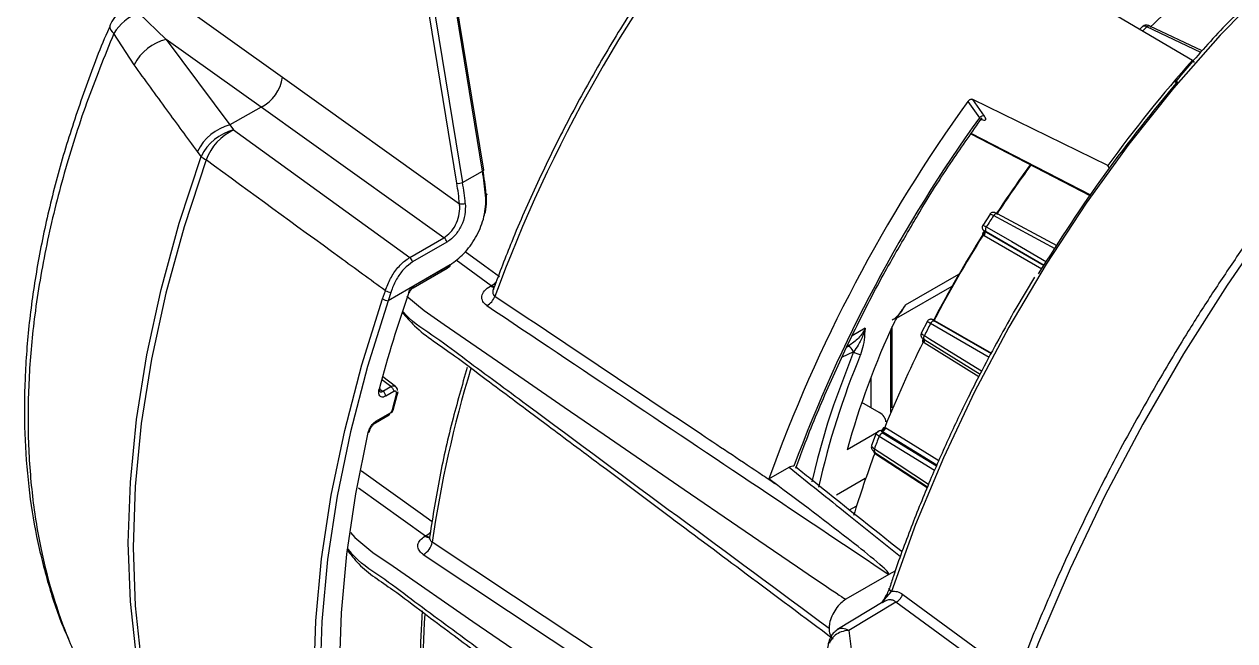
# Model space of a CAD drawing. Extents: x 7 to 113, y 1 to 87.
# Drawn here: x 9.89 to 12.943, y 71.233 to 72.787 of the extents above; entities that cross this region are included whole.
import ezdxf

# ---------------------------------------------------------------- set-up
doc = ezdxf.new("R2010")
doc.units = 0
doc.header["$MEASUREMENT"] = 0
doc.layers.add('OBJECT', color=7, linetype='CONTINUOUS')

msp = doc.modelspace()

# ---------------------------------------------------------------- linework, layer by layer
at = {"layer": 'OBJECT'}
for p, q in [((11.0461, 72.4173), (10.8615, 73.546)), ((11.0494, 72.4195), (10.8649, 73.5483)), ((10.9815, 72.3863), (10.7969, 73.5151)), ((10.8113, 73.517), (10.9958, 72.3883)), ((10.2169, 72.8857), (10.5415, 72.6539)), ((12.5147, 72.8861), (12.8366, 72.6968)), ((10.1784, 72.8161), (10.2486, 72.7491)), ((12.7104, 72.7814), (12.7038, 72.7749)), ((12.8575, 72.7161), (12.7217, 72.7803)), ((12.8612, 72.7201), (12.7292, 72.7826)), ((10.1676, 72.6851), (10.1165, 72.7642)), ((10.2486, 72.7491), (10.4093, 72.5333)), ((10.4876, 72.5785), (10.2486, 72.7491)), ((12.8366, 72.6968), (12.8409, 72.6907)), ((10.5415, 72.6539), (10.9882, 72.3349)), ((12.6227, 72.4308), (12.2825, 72.5973)), ((12.3121, 72.5553), (12.2825, 72.5973)), ((10.4876, 72.5785), (10.4093, 72.5333)), ((10.949, 72.249), (10.4876, 72.5785)), ((12.2701, 72.5928), (12.2991, 72.5516)), ((10.4093, 72.5333), (10.4186, 72.5211)), ((10.4186, 72.5211), (10.8626, 72.1991)), ((12.2779, 72.511), (12.5796, 72.355)), ((12.5803, 72.3561), (12.2786, 72.512)), ((10.3365, 72.4541), (10.3273, 72.4665)), ((10.9958, 72.3883), (11.0461, 72.4173)), ((12.6275, 72.4241), (12.6227, 72.4308)), ((12.326, 72.3088), (12.3075, 72.2803)), ((12.4903, 72.2211), (12.335, 72.3048)), ((12.4952, 72.2285), (12.3451, 72.3094)), ((12.3096, 72.2675), (12.31, 72.2671)), ((12.3097, 72.2633), (12.3102, 72.2642)), ((12.31, 72.2671), (12.3099, 72.2672)), ((12.31, 72.2671), (12.311, 72.2664)), ((12.311, 72.2664), (12.4622, 72.179)), ((12.4626, 72.1795), (12.3166, 72.2639)), ((10.8626, 72.1991), (10.949, 72.249)), ((10.9561, 72.2379), (10.8697, 72.188)), ((12.3111, 72.2541), (12.3088, 72.2558)), ((12.4563, 72.1701), (12.3111, 72.2541)), ((10.9647, 72.1805), (10.8085, 72.0904)), ((10.8709, 72.1229), (10.9573, 72.1728)), ((10.873, 72.1275), (10.9594, 72.1773)), ((10.9796, 72.1931), (11.0682, 72.1286)), ((12.1129, 72.0796), (12.2476, 72.1574)), ((12.4383, 72.1497), (12.391, 72.0708)), ((10.7943, 72.0949), (10.8011, 72.1156)), ((10.8153, 72.1114), (10.8085, 72.0904)), ((11.0682, 72.1286), (11.0662, 72.1274)), ((11.0735, 72.1214), (11.0734, 72.1202)), ((12.0903, 72.0463), (12.2303, 72.1271)), ((12.0115, 72.0211), (11.9784, 72.002)), ((12.0751, 72.0156), (12.0751, 71.8098)), ((12.0795, 71.8202), (12.0795, 72.0252)), ((12.1679, 72.0386), (12.1524, 72.0083)), ((12.3235, 71.9476), (12.1759, 72.0326)), ((12.1854, 72.041), (12.1841, 72.0416)), ((12.1847, 72.0413), (12.1841, 72.0416)), ((12.186, 72.0407), (12.1847, 72.0413)), ((12.1852, 72.0411), (12.186, 72.0407)), ((12.186, 72.0407), (12.3293, 71.9581)), ((12.1867, 72.0388), (12.3286, 71.957)), ((12.1595, 71.9841), (12.1571, 71.9859)), ((12.2975, 71.8989), (12.1595, 71.9841)), ((12.1615, 71.9915), (12.3008, 71.9055)), ((11.9537, 71.9489), (11.981, 71.9612)), ((11.9655, 71.9742), (11.972, 71.978)), ((11.981, 71.9612), (11.9816, 71.9615)), ((10.8267, 71.8738), (10.7948, 71.8984)), ((12.0257, 71.8976), (12.0257, 71.8204)), ((10.7876, 71.8677), (10.7951, 71.8622)), ((10.8152, 71.8738), (10.7918, 71.8918)), ((10.7951, 71.8622), (10.8152, 71.8738)), ((10.822, 71.8182), (10.8331, 71.8619)), ((10.8223, 71.8616), (10.8021, 71.8499)), ((10.8193, 71.8165), (10.829, 71.8546)), ((12.0464, 71.8085), (12.0025, 71.8338)), ((10.7765, 71.7828), (10.8111, 71.8027)), ((10.7786, 71.7873), (10.8126, 71.807)), ((10.7764, 71.7827), (10.7765, 71.7828)), ((12.0606, 71.771), (12.0632, 71.7698)), ((12.0457, 71.7608), (11.9658, 71.7147)), ((12.0392, 71.7562), (12.0271, 71.7251)), ((12.186, 71.6624), (12.0463, 71.7483)), ((12.0527, 71.7618), (12.0517, 71.7625)), ((12.192, 71.6762), (12.0527, 71.7618)), ((12.0555, 71.7668), (12.0552, 71.7661)), ((12.0568, 71.7563), (12.191, 71.6738)), ((12.0375, 71.7036), (12.0352, 71.7055)), ((12.0358, 71.7081), (12.1684, 71.6212)), ((12.1673, 71.6186), (12.0375, 71.7036)), ((11.7683, 71.641), (11.8194, 71.6705)), ((10.7334, 71.6188), (10.9028, 71.4978)), ((11.7907, 71.6244), (11.7683, 71.641)), ((11.9391, 71.6013), (12.0115, 71.643)), ((11.9716, 71.563), (11.9882, 71.5726)), ((10.9028, 71.4978), (10.901, 71.4967)), ((10.8969, 71.4505), (11.9149, 70.775)), ((12.0873, 71.4098), (12.0709, 71.4003)), ((12.0709, 71.4003), (11.9626, 71.3378)), ((12.0588, 71.3362), (12.0774, 71.3577)), ((12.1061, 71.3502), (12.3929, 71.1402)), ((12.0609, 71.3338), (11.94, 71.2605)), ((12.0887, 71.3308), (11.9696, 71.2595)), ((12.057, 71.3363), (12.0525, 71.3287)), ((12.0535, 71.3293), (12.0588, 71.3362)), ((12.0629, 71.3343), (12.0536, 71.3292)), ((12.3831, 71.1149), (12.0887, 71.3308)), ((11.9696, 71.2595), (11.9694, 71.2595)), ((11.9696, 71.2595), (12.0434, 70.6852))]:
    msp.add_line(p, q, dxfattribs=at)
at = {"layer": 'OBJECT', "flags": 128}
for points in [[(14.1193, 73.36), (13.9752, 73.26), (13.8323, 73.1494), (13.6914, 73.0288), (13.5532, 72.8988), (13.4183, 72.7599), (13.2873, 72.6128), (13.1608, 72.4582), (13.0394, 72.2967), (12.9236, 72.1292), (12.8141, 71.9564), (12.7113, 71.7791), (12.6157, 71.5982), (12.5278, 71.4144), (12.4478, 71.2287), (12.3763, 71.0419), (12.3136, 70.8548), (12.2599, 70.6684)], [(13.411, 73.1992), (13.2814, 73.1048), (13.1536, 72.9995), (13.0283, 72.8841), (12.9064, 72.7593), (12.7887, 72.6258), (12.6758, 72.4846), (12.5685, 72.3365), (12.4675, 72.1824), (12.3734, 72.0233), (12.2868, 71.8603), (12.2083, 71.6943), (12.1384, 71.5264), (12.0774, 71.3577)], [(10.3365, 70.7175), (10.2811, 70.8216), (10.2354, 70.936), (10.1994, 71.0598), (10.1736, 71.1922), (10.1581, 71.3326), (10.1529, 71.4798), (10.1581, 71.6331), (10.1736, 71.7913), (10.1994, 71.9536), (10.2354, 72.1189), (10.2811, 72.2861), (10.3365, 72.4541)], [(10.3489, 72.4451), (10.2934, 72.2766), (10.2475, 72.109), (10.2115, 71.9434), (10.1857, 71.7807), (10.1701, 71.6221), (10.1649, 71.4685), (10.1701, 71.3209), (10.1857, 71.1802), (10.2115, 71.0475), (10.2475, 70.9234), (10.2934, 70.8088), (10.3489, 70.7044)], [(11.0494, 72.4195), (11.0494, 72.4192), (11.049, 72.4187), (11.0483, 72.4183), (11.0473, 72.4178), (11.0461, 72.4173)], [(11.0549, 72.3604), (11.0559, 72.36), (11.0566, 72.3595), (11.0569, 72.359), (11.057, 72.3584), (11.0567, 72.3578), (11.056, 72.3572), (11.0551, 72.3566), (11.0539, 72.3561)], [(12.3451, 72.3094), (12.3446, 72.3096), (12.3433, 72.3099), (12.3419, 72.3099), (12.3404, 72.3095), (12.3389, 72.3088), (12.3375, 72.3077), (12.3362, 72.3063), (12.335, 72.3048)], [(12.3166, 72.2764), (12.3294, 72.269), (12.3806, 72.2393), (12.4686, 72.1885)], [(11.0888, 72.1506), (11.0522, 72.1772), (11.0022, 72.2135)], [(11.0682, 72.1286), (11.0722, 72.1268), (11.0748, 72.1261)], [(10.7943, 70.3682), (10.742, 70.4741), (10.6987, 70.5895), (10.6648, 70.7137), (10.6405, 70.8459), (10.6258, 70.9854), (10.621, 71.1315), (10.6258, 71.2832), (10.6405, 71.4396), (10.6648, 71.6), (10.6987, 71.7632), (10.742, 71.9286), (10.7943, 72.0949)], [(10.8085, 72.0904), (10.7564, 71.9247), (10.7134, 71.7601), (10.6796, 71.5975), (10.6554, 71.4378), (10.6408, 71.282), (10.6359, 71.1309), (10.6408, 70.9855), (10.6554, 70.8466), (10.6796, 70.7149), (10.7134, 70.5912), (10.7564, 70.4763), (10.8085, 70.3708)], [(10.8549, 72.1016), (10.8988, 72.0658), (10.9497, 72.0308), (11.1511, 71.8918), (11.2519, 71.8224), (11.3528, 71.753), (11.5547, 71.6143), (11.6896, 71.5219), (11.7798, 71.4604), (11.8401, 71.4194), (11.8804, 71.3921), (11.9074, 71.3739), (11.9255, 71.3618), (11.9376, 71.3537), (11.9457, 71.3483), (11.9512, 71.3448), (11.9549, 71.3424), (11.9573, 71.3408), (11.959, 71.3398), (11.9601, 71.3391), (11.9609, 71.3387), (11.9614, 71.3384), (11.9618, 71.3382), (11.962, 71.338), (11.9622, 71.338), (11.9623, 71.3379), (11.9624, 71.3379), (11.9625, 71.3378), (11.9625, 71.3378), (11.9625, 71.3378), (11.9626, 71.3378), (11.9626, 71.3378), (11.9626, 71.3378), (11.9626, 71.3378), (11.9626, 71.3378)], [(12.1615, 71.9915), (12.1611, 71.9917), (12.1602, 71.9927), (12.1595, 71.994), (12.1591, 71.9954), (12.159, 71.9971), (12.1592, 71.9989), (12.1597, 72.0007), (12.1605, 72.0025)], [(12.1605, 72.0025), (12.1731, 71.9947), (12.2235, 71.9636), (12.3048, 71.9134)], [(11.9816, 71.9615), (11.9311, 71.8271), (11.9164, 71.7816)], [(11.981, 71.9612), (11.9797, 71.9645), (11.9781, 71.9677), (11.9762, 71.9705), (11.9741, 71.9728), (11.972, 71.9745), (11.97, 71.9755), (11.9681, 71.9757), (11.968, 71.9757)], [(11.9164, 71.7816), (11.891, 71.6929), (11.8767, 71.6342)], [(10.7581, 70.6448), (10.7266, 70.7631), (10.704, 70.8888), (10.6903, 71.0212), (10.6858, 71.1597), (10.6903, 71.3035), (10.704, 71.4517), (10.7266, 71.6035), (10.7581, 71.7582)], [(12.0632, 71.7698), (12.0758, 71.762), (12.1263, 71.7309), (12.197, 71.6874)], [(12.0343, 71.7174), (12.0468, 71.7092), (12.0966, 71.6765), (12.171, 71.6278)], [(12.0352, 71.7055), (12.0359, 71.7071), (12.0362, 71.708)], [(12.0375, 71.7036), (12.0381, 71.7054), (12.0383, 71.7066)], [(10.9191, 71.5334), (10.8888, 71.555), (10.7408, 71.6607), (10.7404, 71.661)], [(10.7136, 71.5058), (10.7242, 71.4932), (10.7698, 71.456), (10.8207, 71.421), (11.0221, 71.282), (11.1229, 71.2126)], [(11.9359, 70.8072), (11.8972, 70.8329), (11.7427, 70.9354), (11.1244, 71.3457), (10.9192, 71.4819)], [(12.0774, 71.3577), (12.0749, 71.3595), (12.0731, 71.3613), (12.0719, 71.3629), (12.0716, 71.3643), (12.072, 71.3654)], [(12.0582, 71.3345), (12.058, 71.3347), (12.0574, 71.3355), (12.0571, 71.336), (12.057, 71.3364), (12.0573, 71.3365), (12.0579, 71.3365), (12.0588, 71.3362)]]:
    msp.add_lwpolyline(points, dxfattribs=at)
at = {"layer": 'OBJECT'}
for centre, radius, start, end in [((14.554, 70.8224), 3.7045, 141.0762, 159.8067), ((14.3608, 71.1039), 2.3383, 128.9012, 134.226), ((10.1983, 72.7446), 0.1, 129.943, 156.8526), ((10.2261, 72.6965), 0.1288, 111.711, 148.2884), ((10.1281, 72.7826), 0.0218, 176.5824, 237.8389), ((14.5468, 70.9282), 2.6002, 134.5792, 134.8913), ((12.727, 72.7762), 0.00675, 71.3803, 142.1048), ((10.2796, 72.6266), 0.1264, 104.2096, 152.4362), ((15.635, 70.2283), 3.7316, 138.5845, 143.8264), ((10.444, 72.6666), 0.0984, 296.3087, 352.5432), ((15.4042, 70.3322), 3.8643, 144.1964, 160.2026), ((10.4408, 72.411), 0.1263, 104.4031, 153.9105), ((15.3301, 70.3748), 3.7317, 144.315, 159.6388), ((12.3079, 72.5451), 0.0109, 67.7255, 143.7533), ((10.45, 72.3987), 0.1263, 104.4129, 153.9876), ((10.4808, 72.3941), 0.1414, 116.111, 158.8546), ((10.4134, 72.5466), 0.1203, 230.2488, 237.566), ((14.8572, 70.6511), 3.0115, 143.7279, 146.6231), ((14.8393, 70.6617), 2.9922, 143.6922, 146.5538), ((10.9837, 72.4238), 0.0376, 266.5587, 288.772), ((10.9938, 72.3617), 0.0274, 258.2472, 289.2003), ((14.9339, 70.6039), 3.1061, 146.7962, 147.4205), ((12.303, 72.2622), 0.00856, 311.9887, 35.566), ((12.3039, 72.2602), 0.00942, 319.5156, 41.4047), ((12.3238, 72.2702), 0.00946, 139.0838, 221.2898), ((10.9407, 72.2358), 0.0156, 7.5446, 57.7656), ((14.8928, 70.6265), 3.0562, 147.7596, 152.4446), ((14.9091, 70.6171), 3.0736, 147.7815, 152.4002), ((10.8543, 72.186), 0.0156, 7.5446, 57.7656), ((10.9544, 72.1768), 0.00495, 305.1483, 6.1693), ((10.96, 72.1798), 0.00468, 308.5006, 8.5888), ((11.0518, 72.1636), 0.0387, 295.0731, 319.2424), ((14.1526, 70.9654), 3.486, 160.8131, 165.0007), ((10.818, 72.1462), 0.0349, 241.0626, 265.5812), ((10.8608, 72.1133), 0.00224, 255.0283, 323.5983), ((10.8681, 72.1269), 0.00491, 303.9241, 6.3264), ((11.0756, 72.1428), 0.0181, 238.4683, 270.4633), ((10.8103, 72.1209), 0.0306, 238.2963, 266.5653), ((11.0368, 72.1164), 0.0432, 298.0508, 339.3436), ((13.8804, 71.1901), 1.9851, 154.7328, 164.6775), ((14.9323, 70.6026), 3.1053, 152.5796, 153.2041), ((12.1848, 72.0295), 0.00946, 78.705, 160.9162), ((14.8266, 70.6578), 2.9816, 153.549, 158.0771), ((12.1495, 71.9917), 0.00961, 322.7155, 9.6875), ((12.1491, 71.9897), 0.0118, 331.6906, 6.6216), ((13.8387, 71.1872), 1.9927, 157.3448, 167.4493), ((12.013, 72.019), 0.0655, 241.3316, 258.373), ((13.8326, 71.0629), 2.9433, 163.0749, 171.8161), ((10.7855, 71.8704), 0.00275, 267.3544, 334.4478), ((10.7868, 71.8492), 0.0154, 2.6031, 57.3978), ((10.7737, 71.7868), 0.00493, 305.0111, 6.3066), ((12.0506, 71.7726), 0.0101, 276.181, 350.9613), ((10.758, 71.7612), 0.003, 272.2018, 339.4546), ((14.766, 70.6753), 2.9237, 158.4694, 159.1194), ((12.0569, 71.7453), 0.0111, 90.6766, 163.9547), ((12.0526, 71.7729), 0.011, 270.603, 343.547), ((12.0411, 71.7137), 0.00774, 151.5588, 226.7033), ((14.6164, 70.7394), 2.7561, 159.4789, 162.9265), ((10.9099, 71.5104), 0.0163, 236.8528, 279.7061), ((10.8861, 71.5327), 0.0387, 295.5238, 317.6366), ((10.9122, 71.513), 0.0179, 238.3715, 271.6626), ((10.8764, 71.4887), 0.0434, 298.2864, 350.9998), ((12.0474, 71.339), 0.0117, 312.9903, 346.2661), ((12.9014, 71.1643), 2.0055, 176.1154, 185.8767)]:
    msp.add_arc(centre, radius, start, end, dxfattribs=at)
for centre, major_axis, ratio, start_param, end_param in [((10.7431, 72.4608), (-0.1597, 0.4813), 0.560728, 4.312922, 4.439386), ((10.7509, 72.4634), (-0.1547, 0.4726), 0.560082, 4.31505, 4.441514), ((10.685, 72.4293), (-0.1547, 0.4726), 0.560082, 4.333255, 4.441514), ((10.6929, 72.4318), (-0.1597, 0.4813), 0.560728, 4.331127, 4.439386), ((10.9591, 72.2997), (0.076, 0.1298), 0.57857, 3.935175, 3.984778), ((12.0033, 71.7844), (0.06, 0.0009), 0.567125, 6.274759, 7.042704)]:
    msp.add_ellipse(centre, major_axis=major_axis, ratio=ratio, start_param=start_param, end_param=end_param, dxfattribs=at)
for points, knots in [([(14.0928, 73.3591), (14.0544, 73.3334), (13.9733, 73.2791), (13.8508, 73.1862), (13.7257, 73.083), (13.6029, 72.9724), (13.4829, 72.8553), (13.3663, 72.7322), (13.254, 72.6044), (13.1471, 72.4735), (13.0464, 72.3411), (12.9604, 72.22), (12.8874, 72.1108), (12.8158, 71.9989), (12.768, 71.9177), (12.7396, 71.8695)], [0, 0, 0, 0, 0.075842, 0.160131, 0.244259, 0.328172, 0.411785, 0.494955, 0.577411, 0.6586, 0.737157, 0.81373, 0.868143, 0.921735, 1, 1, 1, 1]), ([(13.4007, 73.1984), (13.388, 73.19), (13.338, 73.157), (13.2517, 73.0909), (13.1426, 73.0007), (13.0358, 72.903), (12.9323, 72.799), (12.8508, 72.7112), (12.8051, 72.6565), (12.7916, 72.6403)], [0, 0, 0, 0, 0.059807, 0.234875, 0.409495, 0.583472, 0.756468, 0.927849, 1, 1, 1, 1]), ([(11.661, 73.1525), (11.6434, 73.1305), (11.5923, 73.0665), (11.5114, 72.956), (11.4203, 72.8199), (11.335, 72.6793), (11.256, 72.5351), (11.1838, 72.3881), (11.1228, 72.2499), (11.089, 72.1606), (11.0742, 72.1213)], [0, 0, 0, 0, 0.072016, 0.208756, 0.345507, 0.48225, 0.618993, 0.755739, 0.892496, 1, 1, 1, 1]), ([(10.1071, 72.7836), (10.1048, 72.7785), (10.0806, 72.725), (10.0422, 72.6216), (9.9928, 72.4743), (9.9531, 72.3268), (9.9225, 72.1801), (9.9017, 72.0353), (9.8908, 71.8933), (9.8902, 71.7552), (9.9001, 71.6222), (9.92, 71.495), (9.9506, 71.3748), (9.9782, 71.289), (9.9985, 71.2458), (10.0021, 71.2381)], [0, 0, 0, 0, 0.0092348, 0.0969086, 0.1850758, 0.2736651, 0.3625752, 0.4516822, 0.5408069, 0.6298028, 0.7184826, 0.8060232, 0.8934092, 0.9810852, 1, 1, 1, 1]), ([(12.7292, 72.7825), (12.729, 72.7826), (12.7261, 72.7843), (12.7214, 72.7852), (12.7146, 72.7846), (12.7115, 72.7822), (12.7102, 72.7811)], [0, 0, 0, 0, 0.03875, 0.456447, 0.759359, 1, 1, 1, 1]), ([(12.7217, 72.7803), (12.721, 72.7806), (12.7181, 72.7819), (12.7139, 72.7827), (12.7106, 72.7824), (12.7102, 72.7812), (12.7102, 72.7811)], [0, 0, 0, 0, 0.1267926, 0.5569888, 0.9871614, 1, 1, 1, 1]), ([(10.1165, 72.7642), (10.0927, 72.7055), (10.0452, 72.5882), (9.9888, 72.4099), (9.9447, 72.2312), (9.9158, 72.0604), (9.9011, 71.9007), (9.8986, 71.7508), (9.9082, 71.6055), (9.9362, 71.4271), (9.9859, 71.2662), (10.0499, 71.1304), (10.0882, 71.0722), (10.1055, 71.046)], [0, 0, 0, 0, 0.090037, 0.180075, 0.273278, 0.366481, 0.448782, 0.531083, 0.615761, 0.70044, 0.855342, 0.934837, 1, 1, 1, 1]), ([(10.3273, 72.4665), (10.3016, 72.5015), (10.248, 72.5742), (10.1951, 72.6472), (10.1676, 72.6851)], [0, 0, 0, 0, 0.480478, 1, 1, 1, 1]), ([(12.4483, 72.1581), (12.5028, 72.2433), (12.6119, 72.4138), (12.7371, 72.5668), (12.7997, 72.6433)], [0, 0, 0, 0, 0.5, 1, 1, 1, 1]), ([(12.2825, 72.5973), (12.2817, 72.5976), (12.28, 72.5982), (12.2769, 72.5978), (12.2739, 72.5965), (12.2716, 72.5947), (12.2705, 72.5933), (12.2701, 72.5928)], [0, 0, 0, 0, 0.219744, 0.439446, 0.659967, 0.880756, 1, 1, 1, 1]), ([(12.1182, 72.262), (12.1266, 72.2767), (12.162, 72.3388), (12.2246, 72.4357), (12.2808, 72.5156), (12.3058, 72.5513)], [0, 0, 0, 0, 0.1463, 0.619357, 1, 1, 1, 1]), ([(12.2991, 72.5516), (12.3001, 72.5499), (12.3018, 72.5467), (12.301, 72.5452), (12.3007, 72.5445)], [0, 0, 0, 0, 0.538145, 1, 1, 1, 1]), ([(12.3011, 72.5443), (12.3014, 72.5448), (12.3023, 72.5464), (12.3049, 72.5474), (12.3061, 72.5475), (12.3059, 72.5475), (12.3059, 72.5475)], [0, 0, 0, 0, 0.176233, 0.561779, 0.900057, 1, 1, 1, 1]), ([(12.3045, 72.5471), (12.3066, 72.5464), (12.3114, 72.5447), (12.3151, 72.5456), (12.3159, 72.5489), (12.3134, 72.5531), (12.3121, 72.5553)], [0, 0, 0, 0, 0.211919, 0.474602, 0.737297, 1, 1, 1, 1]), ([(10.8011, 72.1156), (10.7628, 72.1435), (10.612, 72.2533), (10.4613, 72.3631), (10.3489, 72.4451)], [0, 0, 0, 0, 0.254031, 1, 1, 1, 1]), ([(10.9647, 72.1805), (10.9765, 72.1894), (11.0002, 72.2072), (11.0305, 72.2485), (11.0506, 72.296), (11.0554, 72.3332), (11.0541, 72.3529), (11.0539, 72.3561)], [0, 0, 0, 0, 0.235871, 0.471661, 0.709709, 0.951942, 1, 1, 1, 1]), ([(11.0549, 72.3604), (11.0558, 72.3425), (11.0568, 72.3233), (11.0497, 72.305), (11.0492, 72.3037)], [0, 0, 0, 0, 0.930978, 1, 1, 1, 1]), ([(10.949, 72.249), (10.9545, 72.253), (10.9655, 72.2611), (10.9788, 72.2808), (10.9875, 72.3039), (10.9894, 72.3226), (10.9884, 72.3327), (10.9882, 72.3349)], [0, 0, 0, 0, 0.231455, 0.462802, 0.696834, 0.935031, 1, 1, 1, 1]), ([(11.0028, 72.3358), (11.0029, 72.3263), (11.0032, 72.3071), (10.9934, 72.2787), (10.9781, 72.255), (10.9644, 72.2428), (10.957, 72.2384), (10.9561, 72.2379)], [0, 0, 0, 0, 0.247398, 0.49508, 0.735442, 0.967351, 1, 1, 1, 1]), ([(12.3451, 72.3094), (12.3449, 72.3095), (12.3424, 72.3109), (12.3401, 72.3119), (12.3367, 72.313), (12.3337, 72.3132), (12.3306, 72.3126), (12.3277, 72.311), (12.3264, 72.3093), (12.3258, 72.3084)], [0, 0, 0, 0, 0.02888, 0.367606, 0.528313, 0.637713, 0.756078, 0.890132, 1, 1, 1, 1]), ([(12.335, 72.3048), (12.3344, 72.3051), (12.3316, 72.3066), (12.328, 72.3083), (12.3257, 72.309), (12.3259, 72.3084), (12.3259, 72.3084)], [0, 0, 0, 0, 0.119651, 0.525619, 0.931571, 1, 1, 1, 1]), ([(11.8362, 71.6681), (11.8429, 71.6864), (11.8679, 71.7545), (11.9167, 71.8721), (11.9853, 72.0194), (12.0524, 72.1499), (12.0991, 72.2295), (12.1182, 72.262)], [0, 0, 0, 0, 0.090708, 0.337017, 0.583395, 0.829795, 1, 1, 1, 1]), ([(12.3078, 72.2805), (12.3072, 72.2795), (12.3062, 72.2776), (12.306, 72.2746), (12.3066, 72.272), (12.3075, 72.2701), (12.3085, 72.2687), (12.3092, 72.2679), (12.3095, 72.2676), (12.3096, 72.2675)], [0, 0, 0, 0, 0.217236, 0.411062, 0.573807, 0.714728, 0.835018, 0.945666, 1, 1, 1, 1]), ([(12.3081, 72.2804), (12.308, 72.2805), (12.308, 72.2809), (12.3107, 72.2796), (12.3147, 72.2775), (12.3166, 72.2764)], [0, 0, 0, 0, 0.188705, 0.594347, 1, 1, 1, 1]), ([(12.3088, 72.2558), (12.3087, 72.2559), (12.3082, 72.2566), (12.3078, 72.2583), (12.3083, 72.2607), (12.3092, 72.2625), (12.3097, 72.2633)], [0, 0, 0, 0, 0.0449842, 0.3140204, 0.6583636, 1, 1, 1, 1]), ([(12.3099, 72.2672), (12.31, 72.267), (12.3103, 72.2664), (12.3104, 72.2645), (12.3099, 72.2638), (12.3101, 72.264), (12.3101, 72.264)], [0, 0, 0, 0, 0.2929061, 0.7269653, 0.9885837, 1, 1, 1, 1]), ([(12.3166, 72.2639), (12.3153, 72.2647), (12.3127, 72.2662), (12.3108, 72.267), (12.3106, 72.2668), (12.311, 72.2665), (12.311, 72.2664)], [0, 0, 0, 0, 0.324215, 0.648413, 0.972641, 1, 1, 1, 1]), ([(10.8011, 72.1156), (10.8051, 72.1261), (10.8131, 72.147), (10.8324, 72.175), (10.8499, 72.1915), (10.8603, 72.1977), (10.8626, 72.1991)], [0, 0, 0, 0, 0.302947, 0.605662, 0.913217, 1, 1, 1, 1]), ([(10.8697, 72.188), (10.8626, 72.183), (10.8485, 72.1729), (10.8307, 72.1483), (10.8203, 72.1267), (10.8162, 72.1143), (10.8153, 72.1114)], [0, 0, 0, 0, 0.30101, 0.601823, 0.907076, 1, 1, 1, 1]), ([(10.9573, 72.1728), (10.9578, 72.173), (10.9596, 72.1741), (10.9615, 72.1753), (10.9629, 72.1762)], [0, 0, 0, 0, 0.250135, 1, 1, 1, 1]), ([(10.8602, 72.1111), (10.8611, 72.1131), (10.8628, 72.1172), (10.8669, 72.1227), (10.8704, 72.1259), (10.8725, 72.1272), (10.873, 72.1275)], [0, 0, 0, 0, 0.303008, 0.605937, 0.910626, 1, 1, 1, 1]), ([(10.8627, 72.1119), (10.8629, 72.1124), (10.8634, 72.1141), (10.8651, 72.1172), (10.8674, 72.1202), (10.8696, 72.1221), (10.8705, 72.1226), (10.8708, 72.1228)], [0, 0, 0, 0, 0.117755, 0.371805, 0.636167, 0.867577, 1, 1, 1, 1]), ([(11.0571, 72.0783), (11.057, 72.0783), (11.0526, 72.0813), (11.0455, 72.0888), (11.0432, 72.102), (11.0498, 72.116), (11.0607, 72.1236), (11.0662, 72.1274)], [0, 0, 0, 0, 0.005177, 0.217909, 0.46291, 0.731848, 1, 1, 1, 1]), ([(11.0744, 72.1212), (11.0736, 72.1197), (11.0718, 72.116), (11.0717, 72.1112), (11.0728, 72.1064), (11.0745, 72.1033), (11.0767, 72.1017), (11.0773, 72.1012)], [0, 0, 0, 0, 0.199191, 0.509849, 0.639866, 0.897395, 1, 1, 1, 1]), ([(11.0571, 72.0783), (11.2933, 71.9203), (11.6311, 71.6943), (11.9691, 71.4683), (12.0709, 71.4003)], [0, 0, 0, 0, 0.699038, 1, 1, 1, 1]), ([(11.7907, 71.6244), (11.7779, 71.633), (11.7138, 71.6758), (11.4759, 71.8347), (11.2509, 71.9851), (11.0773, 72.1012)], [0, 0, 0, 0, 0.0539192, 0.2695963, 1, 1, 1, 1]), ([(12.0795, 72.0419), (12.0827, 72.044), (12.0952, 72.0521), (12.1055, 72.0668), (12.1121, 72.0782), (12.1129, 72.0796)], [0, 0, 0, 0, 0.234761, 0.902366, 1, 1, 1, 1]), ([(12.1129, 72.0796), (12.1128, 72.0795), (12.1068, 72.0714), (12.0966, 72.0581), (12.0885, 72.0433), (12.0852, 72.0374)], [0, 0, 0, 0, 0.008028, 0.602009, 1, 1, 1, 1]), ([(10.8437, 72.0608), (10.8537, 72.0493), (10.8882, 72.0094), (10.9704, 71.9576), (11.0507, 71.8951), (11.1347, 71.8329), (11.2357, 71.7573), (11.3684, 71.6582), (11.53, 71.5374), (11.7207, 71.395), (11.8574, 71.2929), (11.9306, 71.2382)], [0, 0, 0, 0, 0.036911, 0.128282, 0.200937, 0.26206, 0.35655, 0.477583, 0.625164, 0.7993, 1, 1, 1, 1]), ([(11.9202, 71.2643), (11.6657, 71.4521), (11.3857, 71.6587), (11.0812, 71.8844), (11.0042, 71.9405), (10.9308, 71.9978), (10.8682, 72.0358), (10.8477, 72.0608), (10.8448, 72.0643)], [0, 0, 0, 0, 0.706222, 0.776844, 0.847466, 0.918088, 0.988649, 1, 1, 1, 1]), ([(12.391, 72.0708), (12.3621, 72.0192), (12.3216, 71.9471), (12.2667, 71.8388), (12.2224, 71.7463), (12.1732, 71.6352), (12.1261, 71.518), (12.092, 71.4269), (12.0755, 71.3753), (12.0722, 71.3648)], [0, 0, 0, 0, 0.2256123, 0.31553, 0.4647797, 0.6191875, 0.7843082, 0.9560828, 1, 1, 1, 1]), ([(12.0115, 72.0211), (12.0111, 72.0203), (12.0056, 72.0102), (11.9925, 71.9915), (11.9753, 71.9806), (11.9666, 71.9751)], [0, 0, 0, 0, 0.0401681, 0.5157701, 1, 1, 1, 1]), ([(12.0115, 72.0211), (12.0115, 72.021), (12.0112, 72.0201), (12.0096, 72.0143), (12.0046, 71.9996), (11.9956, 71.9805), (11.9858, 71.9671), (11.9816, 71.9615)], [0, 0, 0, 0, 0.005408, 0.039594, 0.265066, 0.687705, 1, 1, 1, 1]), ([(11.9998, 71.9548), (12.0024, 71.9627), (12.0082, 71.9801), (12.0102, 72.0009), (12.0111, 72.0148), (12.0114, 72.02), (12.0115, 72.021), (12.0115, 72.0211)], [0, 0, 0, 0, 0.341941, 0.753348, 0.952558, 0.995234, 1, 1, 1, 1]), ([(12.1759, 72.0326), (12.1753, 72.033), (12.1726, 72.0346), (12.1692, 72.0367), (12.1673, 72.0381), (12.1679, 72.0381), (12.168, 72.0381)], [0, 0, 0, 0, 0.119541, 0.52513, 0.930707, 1, 1, 1, 1]), ([(12.184, 72.0416), (12.1832, 72.0419), (12.1814, 72.0427), (12.1799, 72.0433), (12.177, 72.0437), (12.1745, 72.0435), (12.1716, 72.0424), (12.1692, 72.0406), (12.1682, 72.0388), (12.1679, 72.0381)], [0, 0, 0, 0, 0.155948, 0.403166, 0.497039, 0.610181, 0.743021, 0.895047, 1, 1, 1, 1]), ([(12.1847, 72.0413), (12.1837, 72.0417), (12.1816, 72.0425), (12.1809, 72.0425), (12.1821, 72.0416), (12.1845, 72.0401), (12.1863, 72.039), (12.1867, 72.0388)], [0, 0, 0, 0, 0.232839, 0.465678, 0.69852, 0.931366, 1, 1, 1, 1]), ([(12.1528, 72.0086), (12.1525, 72.008), (12.1516, 72.0065), (12.1514, 72.0037), (12.1519, 72.0008), (12.153, 71.9985), (12.1543, 71.9968), (12.1559, 71.9953), (12.1579, 71.9937), (12.1604, 71.9922), (12.1618, 71.9914)], [0, 0, 0, 0, 0.06919, 0.199087, 0.307002, 0.403881, 0.495258, 0.594369, 0.784827, 1, 1, 1, 1]), ([(12.153, 72.0085), (12.1529, 72.0084), (12.1524, 72.0081), (12.1548, 72.0061), (12.1586, 72.0037), (12.1605, 72.0025)], [0, 0, 0, 0, 0.187963, 0.593978, 1, 1, 1, 1]), ([(12.1571, 71.9859), (12.157, 71.986), (12.1565, 71.9867), (12.1561, 71.9886), (12.1564, 71.9914), (12.1573, 71.9933), (12.1577, 71.9943)], [0, 0, 0, 0, 0.044982, 0.314015, 0.658359, 1, 1, 1, 1]), ([(11.0076, 71.9224), (10.9945, 71.8767), (10.967, 71.781), (10.9347, 71.6362), (10.9194, 71.5388), (10.9118, 71.4897)], [0, 0, 0, 0, 0.3127181, 0.6540867, 1, 1, 1, 1]), ([(10.8021, 71.8499), (10.8001, 71.849), (10.7961, 71.8471), (10.7907, 71.8476), (10.7866, 71.8505), (10.7844, 71.8557), (10.7841, 71.8617), (10.785, 71.8659), (10.7854, 71.8676)], [0, 0, 0, 0, 0.177835, 0.355694, 0.532854, 0.708583, 0.882994, 1, 1, 1, 1]), ([(10.7874, 71.8616), (10.7875, 71.8614), (10.7877, 71.8612), (10.7871, 71.8637), (10.7873, 71.8666), (10.7879, 71.8686), (10.7881, 71.8691)], [0, 0, 0, 0, 0.28751, 0.592309, 0.889532, 1, 1, 1, 1]), ([(10.7874, 71.8615), (10.7881, 71.8611), (10.7895, 71.8602), (10.7923, 71.8605), (10.7942, 71.8617), (10.7951, 71.8622)], [0, 0, 0, 0, 0.337804, 0.713986, 1, 1, 1, 1]), ([(10.8152, 71.8738), (10.8152, 71.8738), (10.8171, 71.8745), (10.8202, 71.8758), (10.8243, 71.8755), (10.826, 71.8741), (10.8266, 71.8736)], [0, 0, 0, 0, 0.000148, 0.391094, 0.782011, 1, 1, 1, 1]), ([(10.8152, 71.8738), (10.8161, 71.8731), (10.818, 71.8718), (10.8203, 71.8686), (10.822, 71.8649), (10.8222, 71.8627), (10.8223, 71.8616)], [0, 0, 0, 0, 0.2500273, 0.5000203, 0.7500132, 1, 1, 1, 1]), ([(10.829, 71.8546), (10.8292, 71.8556), (10.8296, 71.8576), (10.8291, 71.8601), (10.828, 71.8618), (10.8262, 71.8627), (10.8242, 71.8625), (10.8228, 71.8618), (10.8223, 71.8616)], [0, 0, 0, 0, 0.174444, 0.348905, 0.523355, 0.698842, 0.875992, 1, 1, 1, 1]), ([(10.8319, 71.8644), (10.8316, 71.866), (10.8309, 71.8693), (10.8287, 71.8726), (10.8269, 71.8736), (10.8266, 71.8737)], [0, 0, 0, 0, 0.450978, 0.925802, 1, 1, 1, 1]), ([(12.7396, 71.8695), (12.7067, 71.8112), (12.6607, 71.7295), (12.5975, 71.6068), (12.546, 71.502), (12.4883, 71.3758), (12.4319, 71.2427), (12.3774, 71.1026), (12.3266, 70.958), (12.2835, 70.8226), (12.2601, 70.7361), (12.25, 70.6986)], [0, 0, 0, 0, 0.154604, 0.216478, 0.319191, 0.42556, 0.53941, 0.657958, 0.780079, 0.904879, 1, 1, 1, 1]), ([(10.8295, 71.8592), (10.8301, 71.8587), (10.8314, 71.8577), (10.8318, 71.8563), (10.8311, 71.8551), (10.8297, 71.8548), (10.829, 71.8546)], [0, 0, 0, 0, 0.250021, 0.500012, 0.75, 1, 1, 1, 1]), ([(10.8105, 71.8024), (10.8105, 71.8024), (10.8114, 71.8021), (10.8121, 71.8042), (10.8124, 71.806), (10.8126, 71.807)], [0, 0, 0, 0, 0.000155, 0.500084, 1, 1, 1, 1]), ([(10.8126, 71.807), (10.8134, 71.8075), (10.815, 71.8086), (10.8171, 71.8113), (10.8186, 71.814), (10.8191, 71.8158), (10.8193, 71.8165)], [0, 0, 0, 0, 0.272252, 0.544554, 0.815592, 1, 1, 1, 1]), ([(10.817, 71.8085), (10.8174, 71.8088), (10.8195, 71.811), (10.8213, 71.8154), (10.8222, 71.819), (10.8225, 71.8202)], [0, 0, 0, 0, 0.121461, 0.704777, 1, 1, 1, 1]), ([(10.7581, 71.7582), (10.759, 71.7613), (10.7609, 71.7674), (10.7662, 71.7763), (10.7724, 71.7832), (10.7767, 71.7861), (10.7786, 71.7873)], [0, 0, 0, 0, 0.2628485, 0.5256416, 0.7899034, 1, 1, 1, 1]), ([(10.761, 71.7601), (10.7612, 71.7611), (10.7618, 71.7643), (10.7646, 71.7702), (10.769, 71.7765), (10.7734, 71.7809), (10.7757, 71.7821), (10.7764, 71.7826)], [0, 0, 0, 0, 0.122579, 0.364785, 0.617866, 0.87213, 1, 1, 1, 1]), ([(12.0555, 71.7668), (12.0559, 71.7676), (12.0567, 71.7692), (12.0582, 71.7706), (12.0597, 71.7711), (12.0605, 71.771), (12.0606, 71.771)], [0, 0, 0, 0, 0.341649, 0.68598, 0.955022, 1, 1, 1, 1]), ([(12.0463, 71.7483), (12.0457, 71.7487), (12.043, 71.7504), (12.04, 71.753), (12.0384, 71.7552), (12.0391, 71.7557), (12.0392, 71.7557)], [0, 0, 0, 0, 0.121558, 0.533994, 0.946415, 1, 1, 1, 1]), ([(12.0503, 71.7629), (12.0491, 71.7628), (12.0467, 71.7627), (12.0429, 71.7609), (12.0402, 71.7584), (12.0395, 71.7564), (12.0392, 71.7557)], [0, 0, 0, 0, 0.308454, 0.596051, 0.859746, 1, 1, 1, 1]), ([(12.0552, 71.7661), (12.0552, 71.7661), (12.0551, 71.7659), (12.0542, 71.7646), (12.0524, 71.7632), (12.0505, 71.7629), (12.0503, 71.7629), (12.0503, 71.7629)], [0, 0, 0, 0, 0.03827, 0.27588, 0.662259, 0.997186, 1, 1, 1, 1]), ([(12.0517, 71.7625), (12.0516, 71.7626), (12.051, 71.7628), (12.0506, 71.7629), (12.0503, 71.7629)], [0, 0, 0, 0, 0.148883, 1, 1, 1, 1]), ([(12.0527, 71.7618), (12.0524, 71.7616), (12.0515, 71.7611), (12.0525, 71.7595), (12.0546, 71.7577), (12.0564, 71.7566), (12.0568, 71.7563)], [0, 0, 0, 0, 0.256517, 0.580507, 0.904498, 1, 1, 1, 1]), ([(12.0275, 71.7254), (12.0272, 71.725), (12.0264, 71.7233), (12.0265, 71.7199), (12.0276, 71.7163), (12.0297, 71.7131), (12.0323, 71.7105), (12.0349, 71.7089), (12.036, 71.7081)], [0, 0, 0, 0, 0.060675, 0.24289, 0.40237, 0.56786, 0.805438, 1, 1, 1, 1]), ([(12.0277, 71.7253), (12.0275, 71.725), (12.0268, 71.7241), (12.0288, 71.7214), (12.0325, 71.7187), (12.0343, 71.7174)], [0, 0, 0, 0, 0.172521, 0.586257, 1, 1, 1, 1]), ([(12.0352, 71.7055), (12.0351, 71.7056), (12.0346, 71.7064), (12.0341, 71.7077), (12.0342, 71.7089), (12.0343, 71.7093)], [0, 0, 0, 0, 0.1034094, 0.721893, 1, 1, 1, 1]), ([(11.8316, 71.6732), (11.8295, 71.6733), (11.8256, 71.6736), (11.8213, 71.6714), (11.8194, 71.6705)], [0, 0, 0, 0, 0.560892, 1, 1, 1, 1]), ([(11.8194, 71.6705), (11.8682, 71.6314), (11.9618, 71.5565), (12.0555, 71.4816), (12.1004, 71.4458)], [0, 0, 0, 0, 0.521167, 1, 1, 1, 1]), ([(12.1045, 71.4571), (12.0269, 71.5186), (11.9368, 71.59), (11.8477, 71.6618), (11.8353, 71.6718)], [0, 0, 0, 0, 0.861182, 1, 1, 1, 1]), ([(12.0709, 71.4003), (12.071, 71.4004), (12.0712, 71.4006), (12.0713, 71.4011), (12.0709, 71.4029), (12.0659, 71.4092), (12.041, 71.4325), (11.9494, 71.5061), (11.859, 71.5735), (11.7907, 71.6244)], [0, 0, 0, 0, 0.000975, 0.002308, 0.005825, 0.020094, 0.076658, 0.30233, 1, 1, 1, 1]), ([(10.8969, 71.4505), (10.8954, 71.4515), (10.8898, 71.4556), (10.8835, 71.4641), (10.8822, 71.4758), (10.8878, 71.4875), (10.8966, 71.4937), (10.901, 71.4967)], [0, 0, 0, 0, 0.081788, 0.307581, 0.536949, 0.768514, 1, 1, 1, 1]), ([(10.9125, 71.4953), (10.9125, 71.4952), (10.9126, 71.4935), (10.9121, 71.4929), (10.9116, 71.4924)], [0, 0, 0, 0, 0.041687, 1, 1, 1, 1]), ([(10.9127, 71.4954), (10.9126, 71.4933), (10.9125, 71.4889), (10.9157, 71.4845), (10.9185, 71.4824), (10.9192, 71.4819)], [0, 0, 0, 0, 0.4133921, 0.8444085, 1, 1, 1, 1]), ([(11.7912, 70.6545), (11.5367, 70.8423), (11.2568, 71.0489), (10.9522, 71.2746), (10.8753, 71.3307), (10.8014, 71.3879), (10.7353, 71.4293), (10.7123, 71.4581), (10.7066, 71.4653)], [0, 0, 0, 0, 0.697915, 0.767706, 0.837498, 0.90729, 0.97702, 1, 1, 1, 1]), ([(10.704, 71.4639), (10.7134, 71.4512), (10.7413, 71.4133), (10.819, 71.3645), (10.8945, 71.3055), (10.9643, 71.254), (11.0254, 71.2082), (11.0806, 71.167), (11.1369, 71.125), (11.1945, 71.0819), (11.2537, 71.0377), (11.3177, 70.9898), (11.3984, 70.9296), (11.5064, 70.8489), (11.6422, 70.7474), (11.7421, 70.6728), (11.796, 70.6325)], [0, 0, 0, 0, 0.039013, 0.116989, 0.187189, 0.249574, 0.304149, 0.353036, 0.399261, 0.456788, 0.509625, 0.559942, 0.630891, 0.728723, 0.853442, 1, 1, 1, 1]), ([(12.0716, 71.3646), (12.07, 71.3603), (12.0662, 71.3506), (12.0603, 71.3414), (12.057, 71.3363)], [0, 0, 0, 0, 0.439687, 1, 1, 1, 1]), ([(12.0774, 71.3577), (12.0824, 71.358), (12.0924, 71.3585), (12.1015, 71.353), (12.1061, 71.3502)], [0, 0, 0, 0, 0.498431, 1, 1, 1, 1]), ([(12.0888, 71.3308), (12.0905, 71.3318), (12.0942, 71.3338), (12.0992, 71.3385), (12.1034, 71.3441), (12.1052, 71.3482), (12.1061, 71.3502)], [0, 0, 0, 0, 0.245159, 0.499986, 0.754817, 1, 1, 1, 1]), ([(11.9626, 71.3378), (11.9582, 71.3348), (11.949, 71.3286), (11.9365, 71.3135), (11.9266, 71.2956), (11.921, 71.2784), (11.9204, 71.2685), (11.9202, 71.2643)], [0, 0, 0, 0, 0.19834, 0.412973, 0.627088, 0.843128, 1, 1, 1, 1]), ([(12.0888, 71.3308), (12.0862, 71.3325), (12.081, 71.3359), (12.072, 71.337), (12.0659, 71.3352), (12.0629, 71.3343)], [0, 0, 0, 0, 0.338068, 0.674766, 1, 1, 1, 1]), ([(10.8936, 71.309), (10.8915, 71.2665), (10.8871, 71.1778), (10.8904, 71.0645), (10.8972, 70.9949), (10.8998, 70.9679)], [0, 0, 0, 0, 0.359358, 0.750976, 1, 1, 1, 1]), ([(11.9432, 71.2624), (11.9395, 71.2598), (11.9329, 71.2551), (11.9251, 71.2451), (11.9199, 71.2344), (11.9174, 71.2238), (11.9165, 71.2157), (11.9163, 71.2092), (11.9166, 71.2056), (11.9168, 71.2036)], [0, 0, 0, 0, 0.200438, 0.353817, 0.548081, 0.712556, 0.826243, 0.901838, 1, 1, 1, 1]), ([(11.9202, 71.2643), (11.9204, 71.2593), (11.9208, 71.2515), (11.9244, 71.2466), (11.9256, 71.2449)], [0, 0, 0, 0, 0.639846, 1, 1, 1, 1]), ([(11.9694, 71.2595), (11.963, 71.2586), (11.9507, 71.2568), (11.9357, 71.2481), (11.9257, 71.238), (11.9223, 71.2307), (11.9207, 71.2274)], [0, 0, 0, 0, 0.295101, 0.569756, 0.806961, 1, 1, 1, 1]), ([(11.943, 71.2622), (11.9431, 71.2623), (11.9457, 71.2654), (11.9526, 71.2653), (11.9616, 71.2638), (11.9668, 71.261), (11.9694, 71.2595)], [0, 0, 0, 0, 0.011314, 0.473421, 0.728889, 1, 1, 1, 1])]:
    msp.add_open_spline(points, degree=3, knots=knots, dxfattribs=at)

doc.saveas('drawing.dxf')
